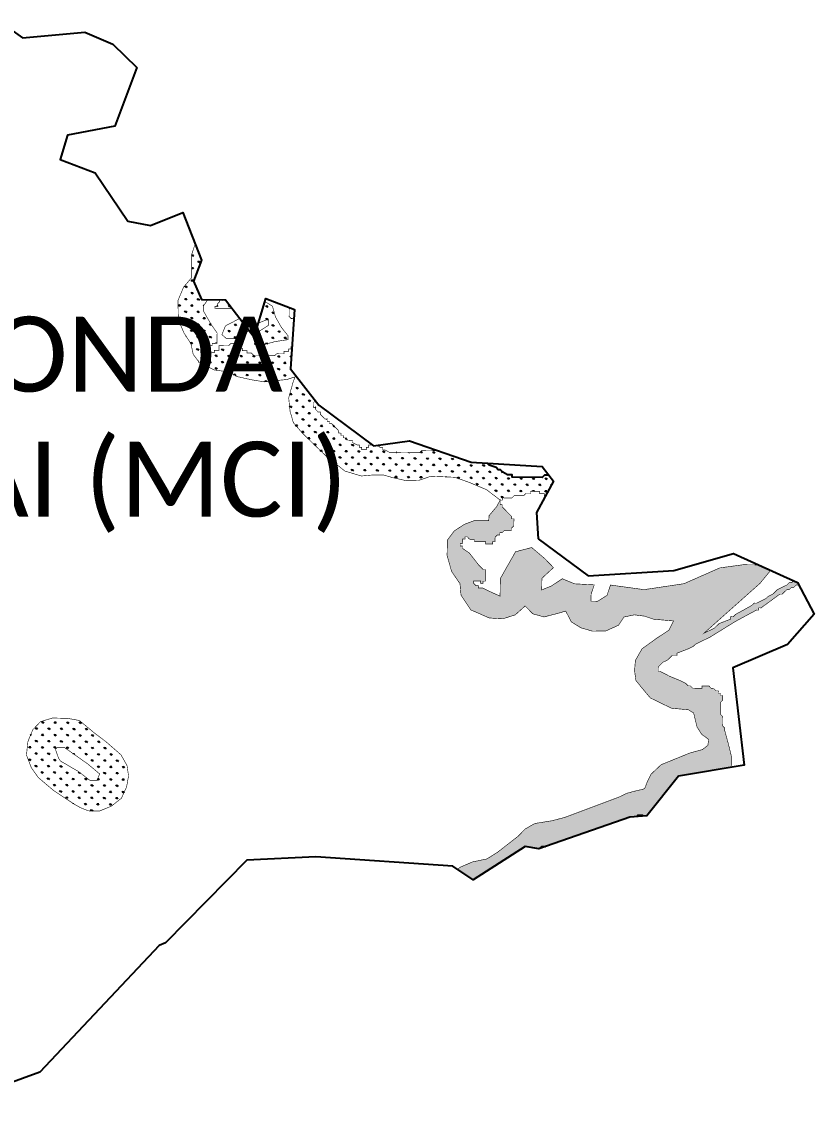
# Model space of a CAD drawing. Header units: metres. Extents: x 268124 to 271097, y 2138069 to 2140457.
# Drawn here: x 269739 to 271097, y 2138105 to 2139988 of the extents above; entities that cross this region are included whole.
import ezdxf

# ---------------------------------------------------------------- set-up
doc = ezdxf.new("R2010")
doc.units = ezdxf.units.M
for name, color, linetype in [('MANGROOVES BUFFER ZONE', 120, 'Continuous'), ('village', 3, 'Continuous'), ('VILLAGE NAME', 250, 'Continuous')]:
    doc.layers.add(name, color=color, linetype=linetype)
doc.styles.get("Standard").update_dxf_attribs({"font": 'simplex.shx'})

msp = doc.modelspace()

# ---------------------------------------------------------------- hatches: boundary and pattern name
at = {"layer": 'MANGROOVES BUFFER ZONE'}
h = msp.add_hatch(dxfattribs=at)
h.set_pattern_fill('GRASS', color=256, scale=0.59672345, angle=-0.7340003)
h.paths.add_polyline_path([(270206.2, 2139494.9), (270197, 2139498.4), (270196.8, 2139483.2), (270200.7, 2139479.2), (270205.1, 2139479.1)])
h.paths.add_polyline_path([(270087.7, 2139511.5), (270077.8, 2139511.7), (270077.7, 2139508.6), (270073.7, 2139504.7), (270073.7, 2139500.7), (270069.7, 2139500.7), (270069.6, 2139496.8), (270099.3, 2139496.4)])
h.paths.add_polyline_path([(270057.4, 2139512), (270046.6, 2139512.2), (270032.7, 2139543.9), (270046.6, 2139579.9), (270035.7, 2139607.7), (270029.9, 2139590), (270029.9, 2139550.1), (270015.8, 2139533.4), (270006.3, 2139510.6), (270006.8, 2139477.7), (270016.8, 2139454.5), (270028.4, 2139436.7), (270032.4, 2139418.3), (270043.2, 2139403.8), (270068.6, 2139391.4), (270094.5, 2139387.9), (270107.5, 2139380.1), (270133.4, 2139374.4), (270154.1, 2139371.1), (270193.1, 2139375.1), (270206.9, 2139379.6), (270203.1, 2139368.8), (270196.1, 2139343.5), (270198.4, 2139320.7), (270204.1, 2139301.1), (270218.7, 2139284), (270236.3, 2139266.9), (270261.9, 2139242.1), (270292.6, 2139218), (270320.6, 2139209.6), (270341.4, 2139211.4), (270358.5, 2139211.4), (270373.1, 2139207.1), (270398.2, 2139201.4), (270418.6, 2139201.9), (270439.7, 2139209.1), (270481, 2139207.4), (270506.9, 2139198.1), (270535.5, 2139186), (270558.7, 2139168.2), (270562.7, 2139168.2), (270562.8, 2139172.1), (270578.7, 2139171.9), (270582.7, 2139175.9), (270598.6, 2139175.7), (270602.6, 2139179.6), (270610.6, 2139179.5), (270610.6, 2139183.5), (270626.6, 2139183.3), (270626.5, 2139179.3), (270634.5, 2139179.2), (270634.4, 2139175.2), (270635.9, 2139175.2), (270649.8, 2139201), (270642.2, 2139210.9), (270634.9, 2139211), (270630.8, 2139207.1), (270579.1, 2139207.7), (270579.2, 2139211.7), (270571.2, 2139211.8), (270563.3, 2139215.9), (270559.4, 2139219.9), (270555.4, 2139220), (270551.5, 2139224), (270539.6, 2139228.1), (270536.4, 2139231.5), (270509.1, 2139233.1), (270451.5, 2139253.1), (270424.6, 2139253.5), (270420.5, 2139249.6), (270368.8, 2139250.2), (270360.9, 2139254.3), (270356.9, 2139254.4), (270357, 2139258.3), (270353, 2139258.4), (270349.3, 2139262.2), (270341.6, 2139261.2), (270337.2, 2139264.4), (270337.2, 2139262.6), (270333.2, 2139262.6), (270333.1, 2139258.6), (270329.2, 2139258.7), (270329.1, 2139254.7), (270321.1, 2139254.8), (270321.2, 2139258.8), (270317.2, 2139258.8), (270317.3, 2139262.8), (270313.3, 2139262.9), (270305.4, 2139266.9), (270305.4, 2139270.9), (270297.5, 2139271), (270293.6, 2139275.1), (270289.6, 2139275.1), (270289.6, 2139279.1), (270285.7, 2139279.1), (270285.7, 2139283.1), (270281.7, 2139283.2), (270281.8, 2139287.1), (270277.9, 2139291.2), (270273.9, 2139295.2), (270270, 2139299.2), (270266, 2139299.3), (270266.1, 2139303.3), (270262.1, 2139303.3), (270262.1, 2139307.3), (270258.2, 2139307.3), (270250.3, 2139315.4), (270250.4, 2139319.4), (270246.4, 2139319.4), (270242.5, 2139323.5), (270242.5, 2139327.4), (270238.5, 2139327.5), (270238.6, 2139335.4), (270241.7, 2139338.5), (270199.3, 2139393.3), (270201.9, 2139431.4), (270200.1, 2139431.4), (270200, 2139427.4), (270196.1, 2139427.5), (270196, 2139423.5), (270188.1, 2139423.6), (270188, 2139419.6), (270176.1, 2139419.8), (270172, 2139415.9), (270136.2, 2139416.3), (270132.3, 2139420.4), (270124.4, 2139420.5), (270124.4, 2139424.4), (270116.5, 2139424.5), (270116.5, 2139428.5), (270112.5, 2139428.6), (270112.6, 2139432.5), (270108.6, 2139432.6), (270108.7, 2139436.6), (270096.7, 2139436.7), (270092.7, 2139432.8), (270076.8, 2139433), (270076.7, 2139425.1), (270068.7, 2139425.2), (270068.7, 2139421.2), (270064.7, 2139421.2), (270056.7, 2139417.3), (270048.7, 2139417.5), (270048.8, 2139421.4), (270044.8, 2139421.5), (270044.9, 2139425.5), (270056.8, 2139425.3), (270060.8, 2139429.2), (270060.9, 2139433.2), (270064.8, 2139433.2), (270064.9, 2139437.1), (270073.2, 2139437), (270073.4, 2139454.9), (270062.7, 2139470.1), (270049.7, 2139493), (270049.8, 2139501)])
h = msp.add_hatch(dxfattribs=at)
h.set_pattern_fill('GRASS', color=256, scale=0.59672345, angle=-0.7340003)
h.paths.add_polyline_path([(271004.1, 2139025.5), (271022.4, 2139047.8), (271001.7, 2139057.1), (270975, 2139057.4), (270935.2, 2139052), (270873.7, 2139024.9), (270805.3, 2139014.7), (270747.8, 2139022.6), (270741.7, 2139004.8), (270725.8, 2138994.8), (270714.4, 2138995), (270714.6, 2139007.2), (270720, 2139022.9), (270686.1, 2139024.7), (270665.2, 2139033.4), (270646.5, 2139021), (270629.9, 2139014.2), (270630.2, 2139034.2), (270650, 2139052.5), (270634.9, 2139068.1), (270612.7, 2139086.9), (270585, 2139079.7), (270558.8, 2139033.6), (270558.5, 2139003.5), (270536.9, 2139013.3), (270529, 2139017.4), (270521, 2139017.5), (270521.1, 2139021.5), (270517.1, 2139021.5), (270513.1, 2139025.6), (270513.2, 2139029.5), (270525.1, 2139029.4), (270525.1, 2139025.4), (270529.1, 2139025.4), (270529.1, 2139029.3), (270533.1, 2139029.3), (270533.3, 2139049.2), (270529.4, 2139049.2), (270521.5, 2139057.3), (270505.9, 2139077.4), (270494, 2139085.5), (270494.1, 2139089.5), (270490.1, 2139089.5), (270490.1, 2139093.5), (270494.1, 2139093.4), (270494.2, 2139101.4), (270498.2, 2139101.3), (270498.3, 2139105.3), (270502.2, 2139105.3), (270506.2, 2139101.2), (270514.1, 2139101.1), (270514.1, 2139097.2), (270534, 2139096.9), (270533.9, 2139092.9), (270545.8, 2139092.8), (270545.9, 2139096.8), (270549.9, 2139096.7), (270550, 2139104.7), (270554, 2139108.6), (270558, 2139108.5), (270558, 2139112.5), (270562, 2139112.5), (270566, 2139116.4), (270578, 2139116.2), (270578, 2139120.2), (270582, 2139124.1), (270582.2, 2139136.1), (270578.2, 2139136.1), (270578.3, 2139140.1), (270574.3, 2139144.1), (270570.4, 2139148.2), (270566.5, 2139152.2), (270562.6, 2139156.2), (270562.6, 2139160.2), (270558.6, 2139160.3), (270558.7, 2139168.2), (270552.4, 2139156.9), (270539.6, 2139141.6), (270539, 2139133.2), (270514.6, 2139133.2), (270497.3, 2139126.7), (270479.9, 2139115.4), (270468.1, 2139099.6), (270467.6, 2139073.2), (270475.4, 2139045.8), (270489.7, 2139025), (270491.5, 2139005.1), (270508.4, 2138979.9), (270540, 2138966.1), (270562.9, 2138964.6), (270584.5, 2138971.4), (270601.4, 2138986.7), (270614.7, 2138973.2), (270633.8, 2138967.9), (270654.2, 2138973.1), (270671.1, 2138977.9), (270680.4, 2138959.6), (270696.9, 2138949.3), (270716.8, 2138943.5), (270739.4, 2138943.7), (270761.6, 2138953.7), (270770.9, 2138967.7), (270788.5, 2138971.5), (270806.1, 2138969.2), (270821.7, 2138964), (270855.9, 2138961), (270847.8, 2138945.1), (270826.2, 2138930.8), (270801.8, 2138913.2), (270790.5, 2138893.4), (270789, 2138876.1), (270791.3, 2138859), (270803.1, 2138844.4), (270816.2, 2138828.9), (270852.1, 2138811.4), (270881.5, 2138808.6), (270890.3, 2138803.1), (270896.1, 2138779.2), (270904.1, 2138766.6), (270916, 2138757.9), (270914.7, 2138747.6), (270905.2, 2138740.3), (270884.3, 2138734.7), (270834.6, 2138714.5), (270817.6, 2138698.5), (270810.9, 2138685.4), (270806.9, 2138674.8), (270804.4, 2138672.6), (270789.2, 2138669.1), (270776.1, 2138665.5), (270762, 2138658.8), (270669.4, 2138624.1), (270647.7, 2138618.4), (270617.9, 2138613.6), (270601.8, 2138604.4), (270589, 2138591.5), (270554, 2138564.2), (270535.9, 2138552.9), (270511, 2138547.7), (270489.7, 2138538.5), (270485.6, 2138534.9), (270512.4, 2138517), (270601.7, 2138574.2), (270625.2, 2138570.4), (270627.3, 2138571.1), (270630.7, 2138574.4), (270634.7, 2138574.4), (270636.6, 2138574.4), (270780.9, 2138624.5), (270794.5, 2138625.6), (270794.5, 2138628.1), (270798.5, 2138628), (270802.4, 2138628), (270802.4, 2138626.3), (270810, 2138627), (270864.4, 2138694.7), (270950.7, 2138709.3), (270950.7, 2138709.6), (270952.6, 2138709.6), (270954.7, 2138709.9), (270954.9, 2138729.4), (270951.1, 2138745.4), (270943.5, 2138773.4), (270943.6, 2138777.3), (270939.7, 2138781.4), (270939.9, 2138797.3), (270935.9, 2138801.3), (270936.2, 2138821.2), (270940.2, 2138825.1), (270940.3, 2138833.1), (270936.4, 2138833.1), (270936.4, 2138837.1), (270932.4, 2138837.2), (270932.5, 2138841.1), (270928.5, 2138841.2), (270924.6, 2138845.2), (270920.6, 2138845.3), (270916.7, 2138849.3), (270904.7, 2138849.5), (270904.7, 2138845.5), (270888.8, 2138845.7), (270884.8, 2138849.7), (270880.9, 2138849.8), (270876.9, 2138853.8), (270869, 2138857.9), (270849.3, 2138866.1), (270841.3, 2138870.2), (270833.4, 2138874.2), (270829.5, 2138874.3), (270829.6, 2138882.2), (270837.6, 2138890.1), (270845.6, 2138894), (270853.7, 2138901.8), (270861.6, 2138901.7), (270861.7, 2138905.7), (270881.7, 2138913.4), (270889.7, 2138917.3), (270893.7, 2138921.2), (270909.7, 2138929), (270917.7, 2138932.8), (270961.8, 2138960.1), (270997.9, 2138979.6), (271001.9, 2138979.5), (271001.9, 2138983.5), (271005.9, 2138983.4), (271038, 2139006.9), (271042, 2139006.9), (271050.1, 2139014.7), (271054, 2139014.7), (271058.1, 2139018.6), (271062, 2139018.5), (271066.1, 2139022.5), (271070.1, 2139022.4), (271070.6, 2139022.8), (271068.4, 2139027), (271061.7, 2139030), (271058.2, 2139026.5), (271054.2, 2139026.6), (271050.2, 2139022.7), (271034.2, 2139014.9), (271026.1, 2139007.1), (271018.1, 2139003.2), (271014.1, 2138999.3), (270998.1, 2138991.5), (270994.1, 2138991.6), (270990, 2138987.6), (270962, 2138972.1), (270958, 2138968.1), (270954, 2138968.2), (270953.9, 2138964.2), (270934, 2138956.5), (270929.9, 2138952.6), (270925.9, 2138948.7), (270908.1, 2138940)])
h = msp.add_hatch(dxfattribs=at)
h.set_pattern_fill('GRASS', color=256, scale=0.59672345, angle=-0.7340003)
h.paths.add_polyline_path([(269862.6, 2138769.1), (269846.7, 2138782.5), (269837.1, 2138790.3), (269818, 2138793.8), (269791.3, 2138794.6), (269770.6, 2138788.3), (269757.3, 2138774.4), (269749, 2138754.3), (269746.5, 2138731.1), (269754.8, 2138709.4), (269766.9, 2138692.3), (269793, 2138670.2), (269826.8, 2138647.8), (269838.7, 2138640.9), (269852.8, 2138635.3), (269871.4, 2138634.9), (269891.8, 2138643.2), (269909.2, 2138656.8), (269918.2, 2138676.5), (269921.5, 2138695.1), (269919, 2138712.7), (269908.7, 2138731.3), (269882.9, 2138753.8)])
h.paths.add_polyline_path([(269812, 2138743.7), (269851.9, 2138715.5), (269872, 2138698.6), (269867.3, 2138687.5), (269855.3, 2138687.6), (269835.6, 2138702.8), (269804.9, 2138720.7), (269801.6, 2138725.5), (269796.2, 2138740.7), (269798.9, 2138743.9)], flags=16)

# ---------------------------------------------------------------- linework, layer by layer
at = {"layer": 'MANGROOVES BUFFER ZONE', "linetype": 'Continuous'}
for p, q in [((270159, 2139499.1), (270157, 2139501.2)), ((270159, 2139499.1), (270159, 2139502)), ((270159, 2139499.1), (270161, 2139501.1)), ((270158.7, 2139477.7), (270156.7, 2139479.7)), ((270158.7, 2139477.7), (270158.7, 2139480.5)), ((270158.7, 2139477.7), (270160.7, 2139479.7)), ((270169.5, 2139488.3), (270167.5, 2139490.3)), ((270169.5, 2139488.3), (270169.6, 2139491.1)), ((270169.5, 2139488.3), (270171.3, 2139490)), ((270094.1, 2139457.1), (270094.1, 2139459.9)), ((270105, 2139467.7), (270103, 2139469.7)), ((270105, 2139467.7), (270105, 2139470.5)), ((270105, 2139467.7), (270107, 2139469.7)), ((270115.5, 2139456.8), (270115.6, 2139459.7)), ((270169.3, 2139466.8), (270167.3, 2139468.9)), ((270169.3, 2139466.8), (270169.3, 2139469.7)), ((270169.3, 2139466.8), (270171.3, 2139468.8)), ((270094.1, 2139457.1), (270092.1, 2139459.1)), ((270094.1, 2139457.1), (270096.1, 2139459.1)), ((270104.7, 2139446.2), (270102.7, 2139448.3)), ((270104.7, 2139446.2), (270104.7, 2139449.1)), ((270104.7, 2139446.2), (270106.7, 2139448.2)), ((270115.5, 2139456.8), (270113.6, 2139458.9)), ((270115.5, 2139456.8), (270117.6, 2139458.8)), ((270147.6, 2139445.7), (270145.6, 2139447.7)), ((270147.6, 2139445.7), (270147.6, 2139448.5)), ((270147.6, 2139445.7), (270149.6, 2139447.7)), ((270158.4, 2139456.3), (270156.4, 2139458.3)), ((270158.4, 2139456.3), (270158.4, 2139459.1)), ((270158.4, 2139456.3), (270160.4, 2139458.3)), ((270169, 2139445.4), (270167, 2139447.4)), ((270169, 2139445.4), (270169, 2139448.3)), ((270169, 2139445.4), (270171, 2139447.4)), ((270179.8, 2139456), (270177.9, 2139458)), ((270179.8, 2139456), (270179.9, 2139458.8)), ((270179.8, 2139456), (270181.9, 2139458)), ((270190.4, 2139445.1), (270188.4, 2139447.2)), ((270190.4, 2139445.1), (270190.5, 2139448)), ((270190.4, 2139445.1), (270192.5, 2139447.1)), ((270137.7, 2139436.1), (270138.7, 2139437.1)), ((270157.2, 2139435.8), (270156.1, 2139436.9)), ((270158.1, 2139436.1), (270158.2, 2139437.7)), ((270159.9, 2139436.6), (270160.2, 2139436.8))]:
    msp.add_line(p, q, dxfattribs=at)
at = {"layer": 'MANGROOVES BUFFER ZONE', "const_width": 1}
for points in [[(270035.7, 2139607.7), (270029.9, 2139590), (270029.9, 2139550.1), (270015.8, 2139533.4), (270006.3, 2139510.6), (270006.8, 2139477.7), (270016.8, 2139454.5), (270028.4, 2139436.7), (270032.4, 2139418.3), (270043.2, 2139403.8), (270068.6, 2139391.4), (270094.5, 2139387.9), (270107.5, 2139380.1), (270133.4, 2139374.4), (270154.1, 2139371.1), (270193.1, 2139375.1), (270206.9, 2139379.6), (270203.1, 2139368.8), (270196.1, 2139343.5), (270198.4, 2139320.7), (270204.1, 2139301.1), (270218.7, 2139284), (270236.3, 2139266.9), (270261.9, 2139242.1), (270292.6, 2139218), (270320.6, 2139209.6), (270341.4, 2139211.4), (270358.5, 2139211.4), (270373.1, 2139207.1), (270398.2, 2139201.4), (270418.6, 2139201.9), (270439.7, 2139209.1), (270481, 2139207.4), (270506.9, 2139198.1), (270535.5, 2139186), (270558.7, 2139168.2), (270562.7, 2139168.2), (270562.8, 2139172.1), (270578.7, 2139171.9), (270582.7, 2139175.9), (270598.6, 2139175.7), (270602.6, 2139179.6), (270610.6, 2139179.5), (270610.6, 2139183.5), (270626.6, 2139183.3), (270626.5, 2139179.3), (270634.5, 2139179.2), (270634.4, 2139175.2), (270635.9, 2139175.2)], [(270201.9, 2139431.4), (270200.1, 2139431.4), (270200, 2139427.4), (270196.1, 2139427.5), (270196, 2139423.5), (270188.1, 2139423.6), (270188, 2139419.6), (270176.1, 2139419.8), (270172, 2139415.9), (270136.2, 2139416.3), (270132.3, 2139420.4), (270124.4, 2139420.5), (270124.4, 2139424.4), (270116.5, 2139424.5), (270116.5, 2139428.5), (270112.5, 2139428.6), (270112.6, 2139432.5), (270108.6, 2139432.6), (270108.7, 2139436.6), (270096.7, 2139436.7), (270092.7, 2139432.8), (270076.8, 2139433), (270076.7, 2139425.1), (270068.7, 2139425.2), (270068.7, 2139421.2), (270064.7, 2139421.2), (270056.7, 2139417.3), (270048.7, 2139417.5), (270048.8, 2139421.4), (270044.8, 2139421.5), (270044.9, 2139425.5), (270056.8, 2139425.3), (270060.8, 2139429.2), (270060.9, 2139433.2), (270064.8, 2139433.2), (270064.9, 2139437.1), (270073.2, 2139437), (270073.4, 2139454.9), (270062.7, 2139470.1), (270049.7, 2139493), (270049.8, 2139501), (270057.4, 2139512)], [(270077.8, 2139511.7), (270077.7, 2139508.6), (270073.7, 2139504.7), (270073.7, 2139500.7), (270069.7, 2139500.7), (270069.6, 2139496.8), (270099.3, 2139496.4)], [(270137, 2139447.5), (270137.8, 2139434.9), (270153.1, 2139434.7), (270173.1, 2139440.2), (270195, 2139443.4), (270195.1, 2139449.9), (270183.6, 2139464.4), (270173.4, 2139482.5), (270168.3, 2139500.8), (270158.2, 2139507), (270154.9, 2139507.7)], [(270197, 2139498.4), (270196.8, 2139483.2), (270200.7, 2139479.2), (270205.1, 2139479.1)], [(270112.1, 2139479.8), (270087.7, 2139467.1), (270081.6, 2139452.1), (270089.3, 2139445.2), (270106.8, 2139445), (270121, 2139453.5), (270128, 2139459.2)], [(270144.2, 2139471.8), (270161.2, 2139478.8), (270161.1, 2139467.8), (270138.8, 2139453.5)], [(270337.2, 2139264.4), (270337.2, 2139262.6), (270333.2, 2139262.6), (270333.1, 2139258.6), (270329.2, 2139258.7), (270329.1, 2139254.7), (270321.1, 2139254.8), (270321.2, 2139258.8), (270317.2, 2139258.8), (270317.3, 2139262.8), (270313.3, 2139262.9), (270305.4, 2139266.9), (270305.4, 2139270.9), (270297.5, 2139271), (270293.6, 2139275.1), (270289.6, 2139275.1), (270289.6, 2139279.1), (270285.7, 2139279.1), (270285.7, 2139283.1), (270281.7, 2139283.2), (270281.8, 2139287.1), (270277.9, 2139291.2), (270273.9, 2139295.2), (270270, 2139299.2), (270266, 2139299.3), (270266.1, 2139303.3), (270262.1, 2139303.3), (270262.1, 2139307.3), (270258.2, 2139307.3), (270250.3, 2139315.4), (270250.4, 2139319.4), (270246.4, 2139319.4), (270242.5, 2139323.5), (270242.5, 2139327.4), (270238.5, 2139327.5), (270238.6, 2139335.4), (270241.7, 2139338.5)], [(270451.5, 2139253.1), (270424.6, 2139253.5), (270420.5, 2139249.6), (270368.8, 2139250.2), (270360.9, 2139254.3), (270356.9, 2139254.4), (270357, 2139258.3), (270353, 2139258.4), (270349.3, 2139262.2)], [(271001.7, 2139057.1), (270975, 2139057.4), (270935.2, 2139052), (270873.7, 2139024.9), (270805.3, 2139014.7), (270747.8, 2139022.6), (270741.7, 2139004.8), (270725.8, 2138994.8), (270714.4, 2138995), (270714.6, 2139007.2), (270720, 2139022.9), (270686.1, 2139024.7), (270665.2, 2139033.4), (270646.5, 2139021), (270629.9, 2139014.2), (270630.2, 2139034.2), (270650, 2139052.5), (270634.9, 2139068.1), (270612.7, 2139086.9), (270585, 2139079.7), (270558.8, 2139033.6), (270558.5, 2139003.5), (270536.9, 2139013.3), (270529, 2139017.4), (270521, 2139017.5), (270521.1, 2139021.5), (270517.1, 2139021.5), (270513.1, 2139025.6), (270513.2, 2139029.5), (270525.1, 2139029.4), (270525.1, 2139025.4), (270529.1, 2139025.4), (270529.1, 2139029.3), (270533.1, 2139029.3), (270533.3, 2139049.2), (270529.4, 2139049.2), (270521.5, 2139057.3), (270505.9, 2139077.4), (270494, 2139085.5), (270494.1, 2139089.5), (270490.1, 2139089.5), (270490.1, 2139093.5), (270494.1, 2139093.4), (270494.2, 2139101.4), (270498.2, 2139101.3), (270498.3, 2139105.3), (270502.2, 2139105.3), (270506.2, 2139101.2), (270514.1, 2139101.1), (270514.1, 2139097.2), (270534, 2139096.9), (270533.9, 2139092.9), (270545.8, 2139092.8), (270545.9, 2139096.8), (270549.9, 2139096.7), (270550, 2139104.7), (270554, 2139108.6), (270558, 2139108.5), (270558, 2139112.5), (270562, 2139112.5), (270566, 2139116.4), (270578, 2139116.2), (270578, 2139120.2), (270582, 2139124.1), (270582.2, 2139136.1), (270578.2, 2139136.1), (270578.3, 2139140.1), (270574.3, 2139144.1), (270570.4, 2139148.2), (270566.5, 2139152.2), (270562.6, 2139156.2), (270562.6, 2139160.2), (270558.6, 2139160.3), (270558.7, 2139168.2), (270552.4, 2139156.9), (270539.6, 2139141.6), (270539, 2139133.2), (270514.6, 2139133.2), (270497.3, 2139126.7), (270479.9, 2139115.4), (270468.1, 2139099.6), (270467.6, 2139073.2), (270475.4, 2139045.8), (270489.7, 2139025), (270491.5, 2139005.1), (270508.4, 2138979.9), (270540, 2138966.1), (270562.9, 2138964.6), (270584.5, 2138971.4), (270601.4, 2138986.7), (270614.7, 2138973.2), (270633.8, 2138967.9), (270654.2, 2138973.1), (270671.1, 2138977.9), (270680.4, 2138959.6), (270696.9, 2138949.3), (270716.8, 2138943.5), (270739.4, 2138943.7), (270761.6, 2138953.7), (270770.9, 2138967.7), (270788.5, 2138971.5), (270806.1, 2138969.2), (270821.7, 2138964), (270855.9, 2138961), (270847.8, 2138945.1), (270826.2, 2138930.8), (270801.8, 2138913.2), (270790.5, 2138893.4), (270789, 2138876.1), (270791.3, 2138859), (270803.1, 2138844.4), (270816.2, 2138828.9), (270852.1, 2138811.4), (270881.5, 2138808.6), (270890.3, 2138803.1), (270896.1, 2138779.2), (270904.1, 2138766.6), (270916, 2138757.9), (270914.7, 2138747.6), (270905.2, 2138740.3), (270884.3, 2138734.7), (270834.6, 2138714.5), (270817.6, 2138698.5), (270810.9, 2138685.4), (270806.9, 2138674.8), (270804.4, 2138672.6), (270789.2, 2138669.1), (270776.1, 2138665.5), (270762, 2138658.8), (270669.4, 2138624.1), (270647.7, 2138618.4), (270617.9, 2138613.6), (270601.8, 2138604.4), (270589, 2138591.5), (270554, 2138564.2), (270535.9, 2138552.9), (270511, 2138547.7), (270489.7, 2138538.5), (270485.6, 2138534.9)], [(271061.7, 2139030), (271058.2, 2139026.5), (271054.2, 2139026.6), (271050.2, 2139022.7), (271034.2, 2139014.9), (271026.1, 2139007.1), (271018.1, 2139003.2), (271014.1, 2138999.3), (270998.1, 2138991.5), (270994.1, 2138991.6), (270990, 2138987.6), (270962, 2138972.1), (270958, 2138968.1), (270954, 2138968.2), (270953.9, 2138964.2), (270934, 2138956.5), (270929.9, 2138952.6), (270925.9, 2138948.7), (270908.1, 2138940), (271004.1, 2139025.5), (271022.4, 2139047.8)], [(270950.7, 2138709.3), (270950.7, 2138709.6), (270954.7, 2138709.6), (270954.9, 2138729.4), (270951.1, 2138745.4), (270943.5, 2138773.4), (270943.6, 2138777.3), (270939.7, 2138781.4), (270939.9, 2138797.3), (270935.9, 2138801.3), (270936.2, 2138821.2), (270940.2, 2138825.1), (270940.3, 2138833.1), (270936.4, 2138833.1), (270936.4, 2138837.1), (270932.4, 2138837.2), (270932.5, 2138841.1), (270928.5, 2138841.2), (270924.6, 2138845.2), (270920.6, 2138845.3), (270916.7, 2138849.3), (270904.7, 2138849.5), (270904.7, 2138845.5), (270888.8, 2138845.7), (270884.8, 2138849.7), (270880.9, 2138849.8), (270876.9, 2138853.8), (270869, 2138857.9), (270849.3, 2138866.1), (270841.3, 2138870.2), (270833.4, 2138874.2), (270829.5, 2138874.3), (270829.6, 2138882.2), (270837.6, 2138890.1), (270845.6, 2138894), (270853.7, 2138901.8), (270861.6, 2138901.7), (270861.7, 2138905.7), (270881.7, 2138913.4), (270889.7, 2138917.3), (270893.7, 2138921.2), (270909.7, 2138929), (270917.7, 2138932.8), (270961.8, 2138960.1), (270997.9, 2138979.6), (271001.9, 2138979.5), (271001.9, 2138983.5), (271005.9, 2138983.4), (271038, 2139006.9), (271042, 2139006.9), (271050.1, 2139014.7), (271054, 2139014.7), (271058.1, 2139018.6), (271062, 2139018.5), (271066.1, 2139022.5), (271070.1, 2139022.4), (271070.6, 2139022.8)]]:
    msp.add_lwpolyline(points, dxfattribs=at)
at = {"layer": 'MANGROOVES BUFFER ZONE'}
for points in [[(270642.2, 2139210.9), (270634.9, 2139211), (270630.8, 2139207.1), (270579.1, 2139207.7), (270579.2, 2139211.7), (270571.2, 2139211.8), (270563.3, 2139215.9), (270559.4, 2139219.9), (270555.4, 2139220), (270551.5, 2139224), (270539.6, 2139228.1), (270535.7, 2139232.2)], [(270794.5, 2138625.6), (270794.5, 2138628.1), (270798.5, 2138628), (270802.4, 2138628), (270802.4, 2138626.3)], [(270627.3, 2138571.1), (270630.7, 2138574.4), (270634.7, 2138574.4), (270636.6, 2138574.4)]]:
    msp.add_lwpolyline(points, dxfattribs=at)
at = {"layer": 'MANGROOVES BUFFER ZONE', "const_width": 1}
for points in [[(269862.6, 2138769.1), (269846.7, 2138782.5), (269837.1, 2138790.3), (269818, 2138793.8), (269791.3, 2138794.6), (269770.6, 2138788.3), (269757.3, 2138774.4), (269749, 2138754.3), (269746.5, 2138731.1), (269754.8, 2138709.4), (269766.9, 2138692.3), (269793, 2138670.2), (269826.8, 2138647.8), (269838.7, 2138640.9), (269852.8, 2138635.3), (269871.4, 2138634.9), (269891.8, 2138643.2), (269909.2, 2138656.8), (269918.2, 2138676.5), (269921.5, 2138695.1), (269919, 2138712.7), (269908.7, 2138731.3), (269882.9, 2138753.8), (269862.6, 2138769.1)], [(269812, 2138743.7), (269851.9, 2138715.5), (269872, 2138698.6), (269867.3, 2138687.5), (269855.3, 2138687.6), (269835.6, 2138702.8), (269804.9, 2138720.7), (269801.6, 2138725.5), (269796.2, 2138740.7), (269798.9, 2138743.9), (269812, 2138743.7)]]:
    msp.add_lwpolyline(points, close=True, dxfattribs=at)
at = {"layer": 'village', "color": 3}
for points in [[(269701.1, 2139988.3, 0), (269739.8, 2139961.2, 0), (269846.5, 2139970.5, 0), (269894.3, 2139950.3, 0), (269935.6, 2139910.2, 0), (269898, 2139809.6, 0), (269816.7, 2139794.2, 0), (269804.5, 2139752.3, 0), (269864.2, 2139729.6, 0), (269920.2, 2139646.6, 0), (269959.2, 2139639.4, 0), (270014.5, 2139661.7, 0), (270046.6, 2139579.9, 0), (270032.7, 2139543.9, 0), (270046.6, 2139512.2, 0), (270087.7, 2139511.5, 0), (270137, 2139447.5, 0), (270156.8, 2139514, 0), (270206.2, 2139494.9, 0), (270199.3, 2139393.3, 0), (270247.7, 2139330.8, 0), (270341.6, 2139261.2, 0), (270403.3, 2139269.9, 0), (270509.1, 2139233.1, 0), (270630.6, 2139225.8, 0), (270649.8, 2139201, 0), (270620.7, 2139147, 0), (270623.7, 2139101.6, 0)], [(270623.7, 2139101.6, 0), (270709.3, 2139038.2, 0), (270856.6, 2139047.6, 0), (270958.7, 2139076.5, 0), (271068.4, 2139027, 0), (271096.7, 2138972.5, 0), (271051, 2138920.5, 0), (270957.5, 2138880.4, 0), (270976.8, 2138713.7, 0), (270864.4, 2138694.7, 0), (270810, 2138627, 0), (270780.9, 2138624.5, 0), (270625.2, 2138570.4, 0), (270601.7, 2138574.2, 0), (270512.4, 2138517, 0), (270477.2, 2138540.5, 0), (270242.8, 2138556.2, 0), (270124.3, 2138550.5, 0), (269984.6, 2138408.7, 0), (269974, 2138404.5, 0), (269769.4, 2138187.4, 0), (269543.8, 2138105.1, 0)]]:
    msp.add_polyline3d(points, dxfattribs=at)

# ---------------------------------------------------------------- texts
at = {"layer": 'VILLAGE NAME', "insert": (269312.7, 2139482.9), "char_height": 128.647, "attachment_point": 1}
msp.add_mtext_dynamic_manual_height_columns('{\\fCalibri|b0|i0|c0|p34;MALONDA VASAI (MCI)}', width=1072.545, gutter_width=643.2, heights=[0], dxfattribs=at)

doc.saveas('drawing.dxf')
